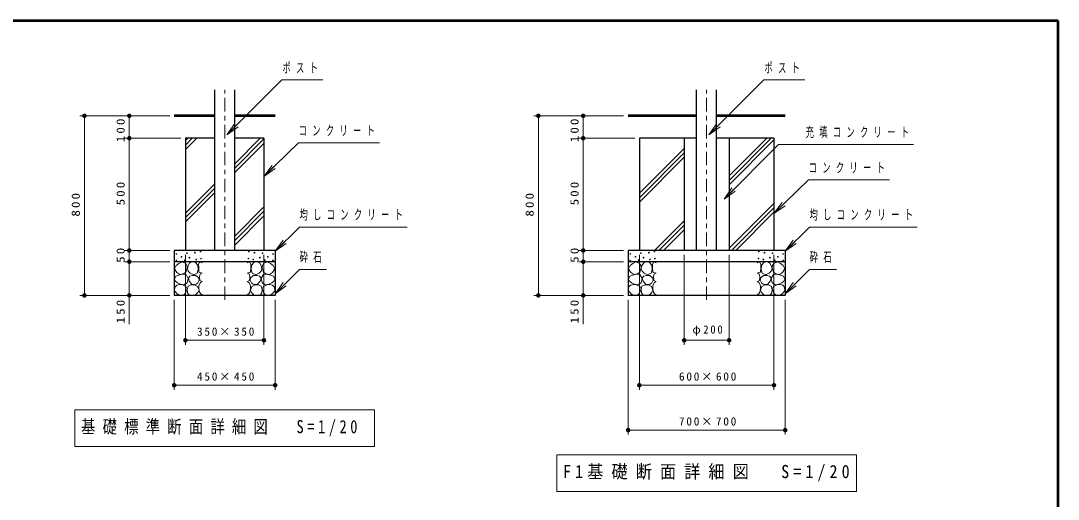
# Model space of a CAD drawing. Units: millimetres on the paper, with parts at other scales. Extents: x -385 to 0, y -594 to 267.
# Drawn here: x -231.1 to 0, y -433.6 to -327 of the extents above; entities that cross this region are included whole.
import ezdxf

# ---------------------------------------------------------------- set-up
doc = ezdxf.new("R2010")
doc.units = ezdxf.units.MM
doc.linetypes.add('USER2', pattern=[6, 3, -1, 1, -1])
doc.layers.add('1_20', color=7, linetype='Continuous', lineweight=13)
doc.layers.add('LY_3', color=7, linetype='Continuous', lineweight=13)
doc.styles.add('ＭＳ ゴシック', font='')
doc.styles.get('ＭＳ ゴシック').set_extended_font_data('MS Gothic')

# ---------------------------------------------------------------- blocks, each defined once
blk = doc.blocks.new('filled_dot')
at = {"color": 0, "linetype": 'Continuous', "lineweight": -2, "const_width": 1.25}
blk.add_lwpolyline([(-0.625, 0, 1), (0.625, 0, 1)], format="xyb", close=True, dxfattribs=at)

msp = doc.modelspace()

# ---------------------------------------------------------------- linework, layer by layer
at = {"layer": '1_20', "lineweight": 25}
for p, q in [((-187.934, -378.16), (-187.934, -342.353)), ((-183.479, -378.16), (-183.479, -342.353)), ((-80.557, -378.16), (-80.557, -342.353)), ((-76.102, -378.16), (-76.102, -342.353)), ((-194.457, -353.16), (-194.457, -378.16)), ((-187.934, -353.16), (-194.457, -353.16)), ((-176.957, -353.16), (-183.479, -353.16)), ((-176.957, -353.16), (-176.957, -378.16)), ((-80.557, -353.16), (-93.329, -353.16)), ((-93.329, -353.16), (-93.329, -378.16)), ((-83.329, -353.16), (-83.329, -378.16)), ((-63.329, -353.16), (-76.102, -353.16)), ((-73.329, -353.16), (-73.329, -378.16)), ((-63.329, -353.16), (-63.329, -378.16)), ((-196.957, -378.16), (-196.957, -388.16)), ((-174.457, -378.16), (-196.957, -378.16)), ((-174.457, -378.16), (-174.457, -388.16)), ((-60.829, -378.16), (-95.829, -378.16)), ((-95.829, -378.16), (-95.829, -388.16)), ((-60.829, -378.16), (-60.829, -388.16)), ((-174.457, -380.66), (-196.957, -380.66)), ((-60.829, -380.66), (-95.829, -380.66)), ((-174.457, -388.16), (-196.957, -388.16)), ((-60.829, -388.16), (-95.829, -388.16))]:
    msp.add_line(p, q, dxfattribs=at)
at = {"layer": '1_20', "linetype": 'USER2'}
for p, q in [((-185.707, -389.183), (-185.707, -342.353)), ((-78.329, -389.183), (-78.329, -342.353))]:
    msp.add_line(p, q, dxfattribs=at)
at = {"layer": '1_20'}
for p, q in [((-207.957, -348.16), (-217.957, -348.16)), ((-216.957, -388.16), (-216.957, -348.16)), ((-197.957, -348.16), (-207.957, -348.16)), ((-206.957, -353.16), (-206.957, -348.16)), ((-106.829, -348.16), (-116.829, -348.16)), ((-115.829, -388.16), (-115.829, -348.16)), ((-96.829, -348.16), (-106.829, -348.16)), ((-105.829, -353.16), (-105.829, -348.16)), ((-185.193, -352.386), (-183.426, -349.912)), ((-185.193, -352.386), (-183.072, -350.265)), ((-182.718, -350.619), (-185.193, -352.386)), ((-77.816, -352.386), (-76.048, -349.912)), ((-77.816, -352.386), (-75.694, -350.265)), ((-75.341, -350.619), (-77.816, -352.386)), ((-195.457, -353.16), (-207.957, -353.16)), ((-206.957, -378.16), (-206.957, -353.16)), ((-194.457, -355.677), (-191.94, -353.16)), ((-194.457, -354.687), (-192.93, -353.16)), ((-194.457, -353.697), (-193.92, -353.16)), ((-183.479, -358.842), (-177.798, -353.16)), ((-183.479, -359.832), (-176.957, -353.309)), ((-94.329, -353.16), (-106.829, -353.16)), ((-105.829, -378.16), (-105.829, -353.16)), ((-73.329, -362.536), (-63.953, -353.16)), ((-73.329, -361.546), (-64.943, -353.16)), ((-73.329, -363.526), (-63.329, -353.526)), ((-183.479, -360.821), (-176.957, -354.299)), ((-93.329, -365.424), (-83.329, -355.424)), ((-93.329, -366.414), (-83.329, -356.414)), ((-93.329, -367.404), (-83.329, -357.404)), ((-176.957, -361.647), (-175.152, -359.199)), ((-176.957, -361.647), (-174.804, -359.558)), ((-174.455, -359.916), (-176.957, -361.647)), ((-194.457, -369.819), (-187.934, -363.297)), ((-194.457, -370.809), (-187.934, -364.287)), ((-74.457, -366.702), (-72.689, -364.227)), ((-74.457, -366.702), (-72.336, -364.581)), ((-71.982, -364.934), (-74.457, -366.702)), ((-194.457, -371.799), (-187.934, -365.276)), ((-63.329, -369.922), (-61.524, -367.474)), ((-183.479, -374.964), (-176.957, -368.441)), ((-183.479, -375.954), (-176.957, -369.431)), ((-73.329, -377.668), (-63.329, -367.668)), ((-72.831, -378.16), (-63.329, -368.658)), ((-71.841, -378.16), (-63.329, -369.648)), ((-63.329, -369.922), (-61.176, -367.833)), ((-60.828, -368.192), (-63.329, -369.922)), ((-183.479, -376.944), (-176.957, -370.421)), ((-89.943, -378.16), (-83.329, -371.546)), ((-88.953, -378.16), (-83.329, -372.536)), ((-87.963, -378.16), (-83.329, -373.526)), ((-174.457, -378.34), (-172.689, -375.866)), ((-174.457, -378.34), (-172.335, -376.219)), ((-171.982, -376.573), (-174.457, -378.34)), ((-60.829, -378.34), (-59.061, -375.866)), ((-60.829, -378.34), (-58.708, -376.219)), ((-58.354, -376.573), (-60.829, -378.34)), ((-197.957, -378.16), (-207.957, -378.16)), ((-206.957, -380.66), (-206.957, -378.16)), ((-196.957, -378.16), (-196.957, -388.16)), ((-174.457, -378.16), (-174.457, -388.16)), ((-96.829, -378.16), (-106.829, -378.16)), ((-105.829, -380.66), (-105.829, -378.16)), ((-95.829, -378.16), (-95.829, -388.16)), ((-60.829, -378.16), (-60.829, -388.16)), ((-197.957, -380.66), (-207.957, -380.66)), ((-206.957, -394.53), (-206.957, -380.66)), ((-194.457, -379.16), (-194.457, -399.16)), ((-176.957, -379.16), (-176.957, -399.16)), ((-96.829, -380.66), (-106.829, -380.66)), ((-105.829, -394.53), (-105.829, -380.66)), ((-93.329, -379.16), (-93.329, -409.16)), ((-83.329, -379.16), (-83.329, -399.16)), ((-73.329, -379.16), (-73.329, -399.16)), ((-63.329, -379.16), (-63.329, -409.16)), ((-174.457, -387.777), (-172.689, -385.302)), ((-174.457, -387.777), (-172.335, -385.655)), ((-60.829, -387.777), (-59.061, -385.302)), ((-60.829, -387.777), (-58.708, -385.655)), ((-207.957, -388.16), (-217.957, -388.16)), ((-197.957, -388.16), (-207.957, -388.16)), ((-171.982, -386.009), (-174.457, -387.777)), ((-106.829, -388.16), (-116.829, -388.16)), ((-96.829, -388.16), (-106.829, -388.16)), ((-58.354, -386.009), (-60.829, -387.777)), ((-196.957, -389.16), (-196.957, -409.16)), ((-174.457, -389.16), (-174.457, -409.16)), ((-95.829, -389.16), (-95.829, -419.16)), ((-60.829, -389.16), (-60.829, -419.16)), ((-176.957, -398.16), (-194.457, -398.16)), ((-73.329, -398.16), (-83.329, -398.16)), ((-174.457, -408.16), (-196.957, -408.16)), ((-63.329, -408.16), (-93.329, -408.16)), ((-219.107, -413.671), (-219.107, -421.804)), ((-152.307, -413.671), (-219.107, -413.671)), ((-152.307, -421.804), (-152.307, -413.671)), ((-60.829, -418.16), (-95.829, -418.16)), ((-219.107, -421.804), (-152.307, -421.804)), ((-111.729, -423.671), (-111.729, -431.804)), ((-44.929, -423.671), (-111.729, -423.671)), ((-44.929, -431.804), (-44.929, -423.671)), ((-111.729, -431.804), (-44.929, -431.804))]:
    msp.add_line(p, q, dxfattribs=at)
at = {"layer": '1_20', "lineweight": 50}
for p, q in [((-187.934, -348.16), (-196.957, -348.16)), ((-174.457, -348.16), (-183.479, -348.16)), ((-80.557, -348.16), (-95.829, -348.16)), ((-60.829, -348.16), (-76.102, -348.16))]:
    msp.add_line(p, q, dxfattribs=at)
at = {"layer": '1_20'}
for points in [[(-185.193, -352.386), (-172.982, -340.175), (-163.833, -340.175)], [(-77.816, -352.386), (-65.604, -340.175), (-56.455, -340.175)], [(-176.957, -361.647), (-169.232, -354.15), (-151.232, -354.15)], [(-74.457, -366.702), (-62.304, -354.549), (-32.283, -354.549)], [(-63.329, -369.922), (-55.604, -362.426), (-37.604, -362.426)], [(-174.457, -378.34), (-169.048, -372.931), (-145.048, -372.931)], [(-60.829, -378.34), (-55.42, -372.931), (-31.42, -372.931)], [(-190.743, -380.876), (-191.214, -380.713), (-191.54, -381.22), (-191.503, -382.035), (-191.467, -382.976), (-190.725, -383.194)], [(-180.67, -380.876), (-180.2, -380.713), (-179.874, -381.22), (-179.91, -382.035), (-179.946, -382.976), (-180.688, -383.194)], [(-89.615, -380.876), (-90.086, -380.713), (-90.412, -381.22), (-90.376, -382.035), (-90.34, -382.976), (-89.597, -383.194)], [(-67.043, -380.876), (-66.572, -380.713), (-66.246, -381.22), (-66.282, -382.035), (-66.318, -382.976), (-67.061, -383.194)], [(-190.743, -383.212), (-191.141, -383.393), (-191.322, -384.045), (-191.214, -384.86), (-190.761, -385.077)], [(-180.67, -383.212), (-180.272, -383.393), (-180.091, -384.045), (-180.2, -384.86), (-180.652, -385.077)], [(-174.457, -387.777), (-169.048, -382.368), (-163.004, -382.368)], [(-89.615, -383.212), (-90.014, -383.393), (-90.195, -384.045), (-90.086, -384.86), (-89.633, -385.077)], [(-67.043, -383.212), (-66.644, -383.393), (-66.463, -384.045), (-66.572, -384.86), (-67.025, -385.077)], [(-60.829, -387.777), (-55.42, -382.368), (-49.376, -382.368)], [(-190.743, -385.077), (-191.105, -385.294), (-191.449, -385.983), (-191.485, -386.707), (-191.304, -387.431), (-191.051, -387.83), (-190.707, -388.065)], [(-180.67, -385.077), (-180.308, -385.294), (-179.964, -385.983), (-179.928, -386.707), (-180.109, -387.431), (-180.363, -387.83), (-180.707, -388.065)], [(-89.615, -385.077), (-89.977, -385.294), (-90.322, -385.983), (-90.358, -386.707), (-90.177, -387.431), (-89.923, -387.83), (-89.579, -388.065)], [(-67.043, -385.077), (-66.681, -385.294), (-66.337, -385.983), (-66.3, -386.707), (-66.481, -387.431), (-66.735, -387.83), (-67.079, -388.065)]]:
    msp.add_lwpolyline(points, dxfattribs=at)
for points in [[(-195.711, -383.52), (-196.381, -383.067), (-196.906, -382.252), (-196.49, -381.528), (-195.892, -381.021), (-195.204, -380.695), (-194.389, -381.039), (-194.119, -381.5), (-194.045, -382.035), (-194.353, -382.958), (-194.878, -383.393)], [(-192.612, -383.578), (-193.389, -383.233), (-193.808, -382.78), (-194.014, -382.219), (-193.863, -381.464), (-193.553, -381.007), (-193.108, -380.709), (-192.267, -380.752), (-191.685, -381.443), (-191.598, -382.413), (-191.857, -383.233)], [(-178.801, -383.578), (-178.025, -383.233), (-177.605, -382.78), (-177.399, -382.219), (-177.55, -381.464), (-177.86, -381.007), (-178.305, -380.709), (-179.146, -380.752), (-179.729, -381.443), (-179.815, -382.413), (-179.556, -383.233)], [(-175.702, -383.52), (-175.032, -383.067), (-174.507, -382.252), (-174.923, -381.528), (-175.521, -381.021), (-176.209, -380.695), (-177.024, -381.039), (-177.294, -381.5), (-177.368, -382.035), (-177.06, -382.958), (-176.535, -383.393)], [(-94.583, -383.52), (-95.253, -383.067), (-95.779, -382.252), (-95.362, -381.528), (-94.765, -381.021), (-94.076, -380.695), (-93.261, -381.039), (-92.992, -381.5), (-92.917, -382.035), (-93.225, -382.958), (-93.75, -383.393)], [(-91.485, -383.578), (-92.261, -383.233), (-92.68, -382.78), (-92.887, -382.219), (-92.736, -381.464), (-92.426, -381.007), (-91.981, -380.709), (-91.139, -380.752), (-90.557, -381.443), (-90.471, -382.413), (-90.73, -383.233)], [(-65.174, -383.578), (-64.397, -383.233), (-63.978, -382.78), (-63.772, -382.219), (-63.922, -381.464), (-64.232, -381.007), (-64.677, -380.709), (-65.519, -380.752), (-66.101, -381.443), (-66.187, -382.413), (-65.928, -383.233)], [(-62.075, -383.52), (-61.405, -383.067), (-60.879, -382.252), (-61.296, -381.528), (-61.894, -381.021), (-62.582, -380.695), (-63.397, -381.039), (-63.666, -381.5), (-63.741, -382.035), (-63.433, -382.958), (-62.908, -383.393)], [(-195.566, -385.657), (-196.2, -385.385), (-196.671, -385.025), (-196.906, -384.552), (-196.562, -383.864), (-195.693, -383.574), (-194.959, -383.439), (-194.317, -383.538), (-193.828, -384.389), (-194.045, -385.349), (-194.824, -385.801)], [(-175.847, -385.657), (-175.213, -385.385), (-174.742, -385.025), (-174.507, -384.552), (-174.851, -383.864), (-175.72, -383.574), (-176.454, -383.439), (-177.097, -383.538), (-177.586, -384.389), (-177.368, -385.349), (-176.59, -385.801)], [(-94.439, -385.657), (-95.072, -385.385), (-95.544, -385.025), (-95.779, -384.552), (-95.435, -383.864), (-94.565, -383.574), (-93.831, -383.439), (-93.189, -383.538), (-92.7, -384.389), (-92.917, -385.349), (-93.696, -385.801)], [(-62.22, -385.657), (-61.586, -385.385), (-61.115, -385.025), (-60.879, -384.552), (-61.223, -383.864), (-62.093, -383.574), (-62.827, -383.439), (-63.469, -383.538), (-63.958, -384.389), (-63.741, -385.349), (-62.962, -385.801)], [(-195.584, -388.101), (-196.2, -387.848), (-196.906, -387.142), (-196.834, -386.29), (-196.392, -385.91), (-195.802, -385.747), (-195.285, -385.762), (-194.787, -385.928), (-194.303, -386.268), (-194.045, -386.725), (-194.425, -387.649), (-194.896, -388.083)], [(-194.036, -386.813), (-193.863, -386.123), (-193.216, -385.843), (-192.418, -385.8), (-191.728, -386.188), (-191.426, -386.986), (-191.685, -387.547), (-192.202, -388.021), (-193.022, -388.129), (-193.604, -388.086), (-193.976, -387.555)], [(-192.979, -385.735), (-193.626, -385.023), (-193.798, -384.268), (-193.479, -383.913), (-192.957, -383.707), (-192.138, -383.707), (-191.491, -384.268), (-191.383, -384.764), (-191.663, -385.39), (-192.051, -385.692)], [(-178.434, -385.735), (-177.787, -385.023), (-177.615, -384.268), (-177.934, -383.913), (-178.456, -383.707), (-179.276, -383.707), (-179.923, -384.268), (-180.031, -384.764), (-179.75, -385.39), (-179.362, -385.692)], [(-177.378, -386.813), (-177.55, -386.123), (-178.197, -385.843), (-178.995, -385.8), (-179.685, -386.188), (-179.987, -386.986), (-179.729, -387.547), (-179.211, -388.021), (-178.391, -388.129), (-177.809, -388.086), (-177.438, -387.555)], [(-175.829, -388.101), (-175.213, -387.848), (-174.507, -387.142), (-174.579, -386.29), (-175.021, -385.91), (-175.612, -385.747), (-176.128, -385.762), (-176.626, -385.928), (-177.11, -386.268), (-177.368, -386.725), (-176.988, -387.649), (-176.517, -388.083)], [(-94.457, -388.101), (-95.072, -387.848), (-95.779, -387.142), (-95.706, -386.29), (-95.265, -385.91), (-94.674, -385.747), (-94.158, -385.762), (-93.66, -385.928), (-93.176, -386.268), (-92.917, -386.725), (-93.298, -387.649), (-93.768, -388.083)], [(-92.908, -386.813), (-92.736, -386.123), (-92.088, -385.843), (-91.29, -385.8), (-90.6, -386.188), (-90.298, -386.986), (-90.557, -387.547), (-91.075, -388.021), (-91.894, -388.129), (-92.477, -388.086), (-92.848, -387.555)], [(-91.851, -385.735), (-92.498, -385.023), (-92.671, -384.268), (-92.352, -383.913), (-91.83, -383.707), (-91.01, -383.707), (-90.363, -384.268), (-90.255, -384.764), (-90.535, -385.39), (-90.924, -385.692)], [(-64.807, -385.735), (-64.16, -385.023), (-63.987, -384.268), (-64.307, -383.913), (-64.828, -383.707), (-65.648, -383.707), (-66.295, -384.268), (-66.403, -384.764), (-66.123, -385.39), (-65.734, -385.692)], [(-63.75, -386.813), (-63.922, -386.123), (-64.57, -385.843), (-65.368, -385.8), (-66.058, -386.188), (-66.36, -386.986), (-66.101, -387.547), (-65.583, -388.021), (-64.764, -388.129), (-64.181, -388.086), (-63.81, -387.555)], [(-62.201, -388.101), (-61.586, -387.848), (-60.879, -387.142), (-60.952, -386.29), (-61.393, -385.91), (-61.984, -385.747), (-62.5, -385.762), (-62.998, -385.928), (-63.482, -386.268), (-63.741, -386.725), (-63.36, -387.649), (-62.89, -388.083)]]:
    msp.add_lwpolyline(points, close=True, dxfattribs=at)
for centre in [(-196.472, -378.929), (-194.124, -378.774), (-192.343, -378.645), (-191.078, -378.387), (-180.335, -378.387), (-179.071, -378.645), (-177.29, -378.774), (-174.941, -378.929), (-95.345, -378.929), (-92.996, -378.774), (-91.215, -378.645), (-89.95, -378.387), (-66.708, -378.387), (-65.443, -378.645), (-63.662, -378.774), (-61.313, -378.929), (-196.472, -380.374), (-195.311, -379.548), (-194.614, -380.297), (-193.53, -379.755), (-192.084, -380.168), (-191, -379.961), (-180.413, -379.961), (-179.329, -380.168), (-177.883, -379.755), (-176.799, -380.297), (-176.102, -379.548), (-174.941, -380.374), (-95.345, -380.374), (-94.183, -379.548), (-93.486, -380.297), (-92.402, -379.755), (-90.957, -380.168), (-89.873, -379.961), (-66.785, -379.961), (-65.701, -380.168), (-64.256, -379.755), (-63.172, -380.297), (-62.475, -379.548), (-61.313, -380.374)]:
    msp.add_circle(centre, 0.0774, dxfattribs=at)
at = {"layer": 'LY_3', "lineweight": 50}
for p, q in [((0, -327), (-385, -327)), ((0, -594), (0, -327))]:
    msp.add_line(p, q, dxfattribs=at)

# ---------------------------------------------------------------- block references
at = {"layer": '1_20', "xscale": 0.4, "yscale": 0.4}
for p, rotation in [((-216.957, -348.16), 270), ((-206.957, -348.16), 270), ((-115.829, -348.16), 270), ((-105.829, -348.16), 270), ((-206.957, -353.16), 270), ((-206.957, -353.16), 90), ((-105.829, -353.16), 90), ((-105.829, -353.16), 270), ((-206.957, -378.16), 270), ((-206.957, -378.16), 90), ((-105.829, -378.16), 90), ((-105.829, -378.16), 270), ((-206.957, -380.66), 270), ((-206.957, -380.66), 90), ((-105.829, -380.66), 90), ((-105.829, -380.66), 270), ((-216.957, -388.16), 90), ((-206.957, -388.16), 90), ((-115.829, -388.16), 90), ((-105.829, -388.16), 90), ((-176.957, -398.16), 180), ((-73.329, -398.16), 180), ((-174.457, -408.16), 180), ((-63.329, -408.16), 180), ((-60.829, -418.16), 180)]:
    msp.add_blockref('filled_dot', p, dxfattribs=dict(at, rotation=rotation))
for p in [(-194.457, -398.16), (-83.329, -398.16), (-196.957, -408.16), (-93.329, -408.16), (-95.829, -418.16)]:
    msp.add_blockref('filled_dot', p, dxfattribs=at)

# ---------------------------------------------------------------- texts
at = {"layer": '1_20', "style": 'ＭＳ ゴシック'}
for s, insert, char_height, attachment_point in [('\\T1.64;\\W0.6;ポスト', (-172.833, -337.525), 2.199, 4), ('\\T1.64;\\W0.6;ポスト', (-65.455, -337.525), 2.199, 4), ('\\T1.64;\\W0.6;コンクリート', (-169.232, -351.5), 2.199, 4), ('\\T1.64;\\W0.6;充填コンクリート', (-56.283, -351.899), 2.199, 4), ('\\T1.64;\\W0.6;コンクリート', (-55.604, -359.776), 2.199, 4), ('\\T1.64;\\W0.6;均しコンクリート', (-169.048, -370.281), 2.199, 4), ('\\T1.64;\\W0.6;均しコンクリート', (-55.42, -370.281), 2.199, 4), ('\\T1.64;\\W0.6;砕石', (-169.004, -379.718), 2.199, 4), ('\\T1.64;\\W0.6;砕石', (-55.376, -379.718), 2.199, 4), ('\\T1.33;\\W0.95;φ200', (-77.917, -397.16), 1.833, 8), ('\\T1.32;350×350', (-185.282, -397.16), 1.833, 8), ('\\T1.32;450×450', (-185.282, -407.16), 1.833, 8), ('\\T1.32;600×600', (-77.909, -407.16), 1.833, 8), ('\\T1.5;\\W0.8;基礎標準断面詳細図\u3000S=1/20', (-217.707, -417.737), 2.933, 4), ('\\T1.32;700×700', (-77.909, -417.16), 1.833, 8), ('\\T1.5;\\W0.9;F1基礎断面詳細図\u3000S=1/20', (-110.329, -427.737), 2.933, 4)]:
    msp.add_mtext(s, dxfattribs=dict(at, insert=insert, char_height=char_height, attachment_point=attachment_point))
at = {"layer": '1_20', "char_height": 1.833, "attachment_point": 8, "rotation": 90, "style": 'ＭＳ ゴシック'}
for s, insert in [('\\T1.33;\\W1.15;100', (-207.957, -351.177)), ('\\T1.33;\\W1.15;100', (-106.829, -351.177)), ('\\T1.33;\\W1.15;500', (-207.957, -365.243)), ('\\T1.33;\\W1.15;500', (-106.829, -365.243)), ('\\T1.33;\\W1.15;800', (-217.957, -367.743)), ('\\T1.33;\\W1.15;800', (-116.829, -367.743)), ('\\T1.34;\\W1.15;50', (-207.957, -378.982)), ('\\T1.34;\\W1.15;50', (-106.829, -378.982)), ('\\T1.33;\\W1.15;150', (-207.957, -391.53)), ('\\T1.33;\\W1.15;150', (-106.829, -391.53))]:
    msp.add_mtext(s, dxfattribs=dict(at, insert=insert))

doc.saveas('drawing.dxf')
